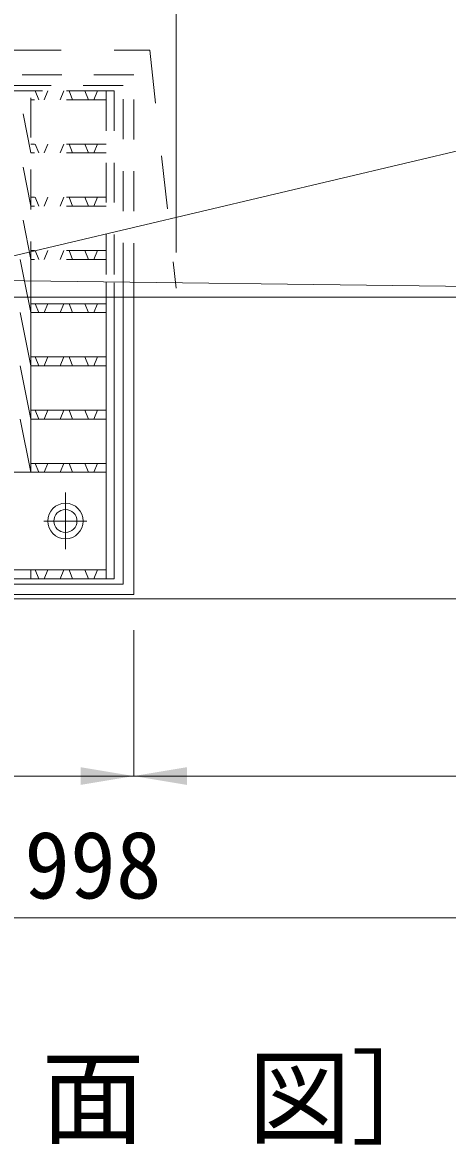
# Model space of a CAD drawing. Units: millimetres at full size; details may follow other scales. Extents: x 50430 to 75195, y -63423 to -40900.
# Drawn here: x 68673 to 68913, y -47417 to -46784 of the extents above; entities that cross this region are included whole.
import ezdxf
from ezdxf.enums import TextEntityAlignment as Align

# ---------------------------------------------------------------- set-up
doc = ezdxf.new("R2010")
doc.units = ezdxf.units.MM
doc.header["$LTSCALE"] = 30
doc.linetypes.add('USER1', pattern=[1.35, 0.75, -0.6])
doc.linetypes.add('USER2', pattern=[2, 1, -1])
for name, color, linetype, lineweight in [('0_2', 7, 'Continuous', 13), ('側溝・本体', 7, 'Continuous', 9), ('寸法線', 7, 'Continuous', 9), ('本体', 2, 'Continuous', 20), ('ｸﾞﾚｰﾁﾝｸﾞ', 7, 'USER1', 5)]:
    doc.layers.add(name, color=color, linetype=linetype, lineweight=lineweight)
doc.styles.add('ＭＳ ゴシック', font='')
doc.styles.get('ＭＳ ゴシック').set_extended_font_data('MS Gothic')

# ---------------------------------------------------------------- blocks, each defined once
blk = doc.blocks.new('filled_arrow')
at = {"color": 0, "linetype": 'Continuous', "lineweight": -2}
blk.add_solid([(7.5, 1.25), (0, 0), (7.5, -1.25)], dxfattribs=at)

msp = doc.modelspace()

# ---------------------------------------------------------------- linework, layer by layer
at = {"layer": '側溝・本体'}
for p, q in [((68611.75, -46929.16), (69207.25, -46788.67)), ((68611.75, -46929.16), (69207.25, -46936.67)), ((68219.75, -46939.16), (69207.25, -46939.16))]:
    msp.add_line(p, q, dxfattribs=at)
at = {"layer": '側溝・本体', "linetype": 'USER2'}
for p, q in [((68304.75, -46799.98), (68744.75, -46799.98)), ((68744.75, -46799.98), (68759.75, -46934.08))]:
    msp.add_line(p, q, dxfattribs=at)
at = {"layer": '寸法線'}
for p, q in [((68759.75, -46914.08), (68759.75, -46468.5)), ((68759.75, -46914.08), (68759.75, -46468.5)), ((68735.75, -47126.9), (68735.75, -47209.17)), ((68735.75, -47126.9), (68735.75, -47209.17)), ((68313.75, -47209.17), (68735.75, -47209.17)), ((68735.75, -47209.17), (69211.75, -47209.17)), ((68213.75, -47289.17), (69211.75, -47289.17))]:
    msp.add_line(p, q, dxfattribs=at)
at = {"layer": '本体'}
msp.add_line((68213.75, -47109.17), (69211.75, -47109.17), dxfattribs=at)
at = {"layer": 'ｸﾞﾚｰﾁﾝｸﾞ'}
for p, q in [((68735.75, -46813.9), (68313.75, -46813.9)), ((68729.75, -46931.13), (68729.75, -46813.9)), ((68735.75, -46931.23), (68735.75, -46813.9)), ((68729.75, -46819.9), (68319.75, -46819.9)), ((68724.75, -46822.9), (68324.75, -46822.9)), ((68677.75, -46930.26), (68677.75, -46822.9)), ((68720.25, -46822.9), (68677.75, -46822.9)), ((68682.25, -46827.9), (68680.25, -46822.9)), ((68687.25, -46822.9), (68685.25, -46827.9)), ((68694.25, -46827.9), (68696.25, -46822.9)), ((68699.25, -46822.9), (68701.25, -46827.9)), ((68710.25, -46827.9), (68708.25, -46822.9)), ((68715.25, -46822.9), (68713.25, -46827.9)), ((68720.25, -46822.9), (68720.25, -46930.97)), ((68724.75, -46822.9), (68724.75, -46931.05)), ((68677.75, -46857.9), (68671.75, -46827.9)), ((68720.25, -46827.9), (68677.75, -46827.9)), ((68720.25, -46852.9), (68677.75, -46852.9)), ((68682.25, -46857.9), (68680.25, -46852.9)), ((68687.25, -46852.9), (68685.25, -46857.9)), ((68694.25, -46857.9), (68696.25, -46852.9)), ((68699.25, -46852.9), (68701.25, -46857.9)), ((68710.25, -46857.9), (68708.25, -46852.9)), ((68715.25, -46852.9), (68713.25, -46857.9)), ((68677.75, -46887.9), (68671.75, -46857.9)), ((68720.25, -46857.9), (68677.75, -46857.9)), ((68720.25, -46882.9), (68677.75, -46882.9)), ((68682.25, -46887.9), (68680.25, -46882.9)), ((68687.25, -46882.9), (68685.25, -46887.9)), ((68694.25, -46887.9), (68696.25, -46882.9)), ((68699.25, -46882.9), (68701.25, -46887.9)), ((68710.25, -46887.9), (68708.25, -46882.9)), ((68715.25, -46882.9), (68713.25, -46887.9)), ((68677.75, -46917.9), (68671.75, -46887.9)), ((68720.25, -46887.9), (68677.75, -46887.9)), ((68674.21, -46930.21), (68671.75, -46917.9)), ((68720.25, -46912.9), (68677.75, -46912.9)), ((68720.25, -46917.9), (68677.75, -46917.9)), ((68682.25, -46917.9), (68680.25, -46912.9)), ((68687.25, -46912.9), (68685.25, -46917.9)), ((68694.25, -46917.9), (68696.25, -46912.9)), ((68699.25, -46912.9), (68701.25, -46917.9)), ((68710.25, -46917.9), (68708.25, -46912.9)), ((68715.25, -46912.9), (68713.25, -46917.9))]:
    msp.add_line(p, q, dxfattribs=at)
at = {"layer": 'ｸﾞﾚｰﾁﾝｸﾞ', "linetype": 'Continuous'}
for p, q in [((68677.75, -46947.9), (68674.21, -46930.21)), ((68677.75, -47037.9), (68677.75, -46930.26)), ((68720.25, -46930.97), (68720.25, -47097.9)), ((68724.75, -46931.05), (68724.75, -47097.9)), ((68729.75, -47100.9), (68729.75, -46931.13)), ((68735.75, -47106.9), (68735.75, -46931.23)), ((68720.25, -46942.9), (68677.75, -46942.9)), ((68682.25, -46947.9), (68680.25, -46942.9)), ((68687.25, -46942.9), (68685.25, -46947.9)), ((68694.25, -46947.9), (68696.25, -46942.9)), ((68699.25, -46942.9), (68701.25, -46947.9)), ((68710.25, -46947.9), (68708.25, -46942.9)), ((68715.25, -46942.9), (68713.25, -46947.9)), ((68677.75, -46977.9), (68671.75, -46947.9)), ((68720.25, -46947.9), (68677.75, -46947.9)), ((68720.25, -46972.9), (68677.75, -46972.9)), ((68682.25, -46977.9), (68680.25, -46972.9)), ((68687.25, -46972.9), (68685.25, -46977.9)), ((68694.25, -46977.9), (68696.25, -46972.9)), ((68699.25, -46972.9), (68701.25, -46977.9)), ((68710.25, -46977.9), (68708.25, -46972.9)), ((68715.25, -46972.9), (68713.25, -46977.9)), ((68677.75, -47007.9), (68671.75, -46977.9)), ((68720.25, -46977.9), (68677.75, -46977.9)), ((68720.25, -47002.9), (68677.75, -47002.9)), ((68682.25, -47007.9), (68680.25, -47002.9)), ((68687.25, -47002.9), (68685.25, -47007.9)), ((68694.25, -47007.9), (68696.25, -47002.9)), ((68699.25, -47002.9), (68701.25, -47007.9)), ((68710.25, -47007.9), (68708.25, -47002.9)), ((68715.25, -47002.9), (68713.25, -47007.9)), ((68677.75, -47037.9), (68671.75, -47007.9)), ((68720.25, -47007.9), (68677.75, -47007.9)), ((68720.25, -47037.9), (68665.75, -47037.9)), ((68720.25, -47032.9), (68677.75, -47032.9)), ((68682.25, -47037.9), (68680.25, -47032.9)), ((68687.25, -47032.9), (68685.25, -47037.9)), ((68694.25, -47037.9), (68696.25, -47032.9)), ((68699.25, -47032.9), (68701.25, -47037.9)), ((68710.25, -47037.9), (68708.25, -47032.9)), ((68715.25, -47032.9), (68713.25, -47037.9)), ((68697.25, -47081.2), (68697.25, -47049.4)), ((68685.13, -47065.4), (68709.38, -47065.4)), ((68720.25, -47092.9), (68665.75, -47092.9)), ((68677.75, -47097.9), (68677.75, -47092.9)), ((68682.25, -47097.9), (68680.25, -47092.9)), ((68687.25, -47092.9), (68685.25, -47097.9)), ((68694.25, -47097.9), (68696.25, -47092.9)), ((68699.25, -47092.9), (68701.25, -47097.9)), ((68710.25, -47097.9), (68708.25, -47092.9)), ((68715.25, -47092.9), (68713.25, -47097.9)), ((68729.75, -47100.9), (68319.75, -47100.9)), ((68724.75, -47097.9), (68324.75, -47097.9)), ((68735.75, -47106.9), (68313.75, -47106.9))]:
    msp.add_line(p, q, dxfattribs=at)
for radius in [10, 6.5]:
    msp.add_circle((68697.25, -47065.4), radius, dxfattribs=at)

# ---------------------------------------------------------------- block references
at = {"layer": '寸法線', "xscale": 4, "yscale": 4, "rotation": 180}
msp.add_blockref('filled_arrow', (68735.75, -47209.17), dxfattribs=at)
at = {"layer": '寸法線', "xscale": 4, "yscale": 4}
msp.add_blockref('filled_arrow', (68735.75, -47209.17), dxfattribs=at)

# ---------------------------------------------------------------- texts
at = {"layer": '0_2', "style": 'ＭＳ ゴシック'}
msp.add_text('［平\u3000面\u3000図］', height=42.72, dxfattribs=at).set_placement((68712.75, -47369.17), align=Align.TOP_CENTER)
at = {"layer": '寸法線', "style": 'ＭＳ ゴシック'}
msp.add_text('998', height=37.98, dxfattribs=at).set_placement((68712.75, -47259.17), align=Align.MIDDLE_CENTER)

doc.saveas('drawing.dxf')
